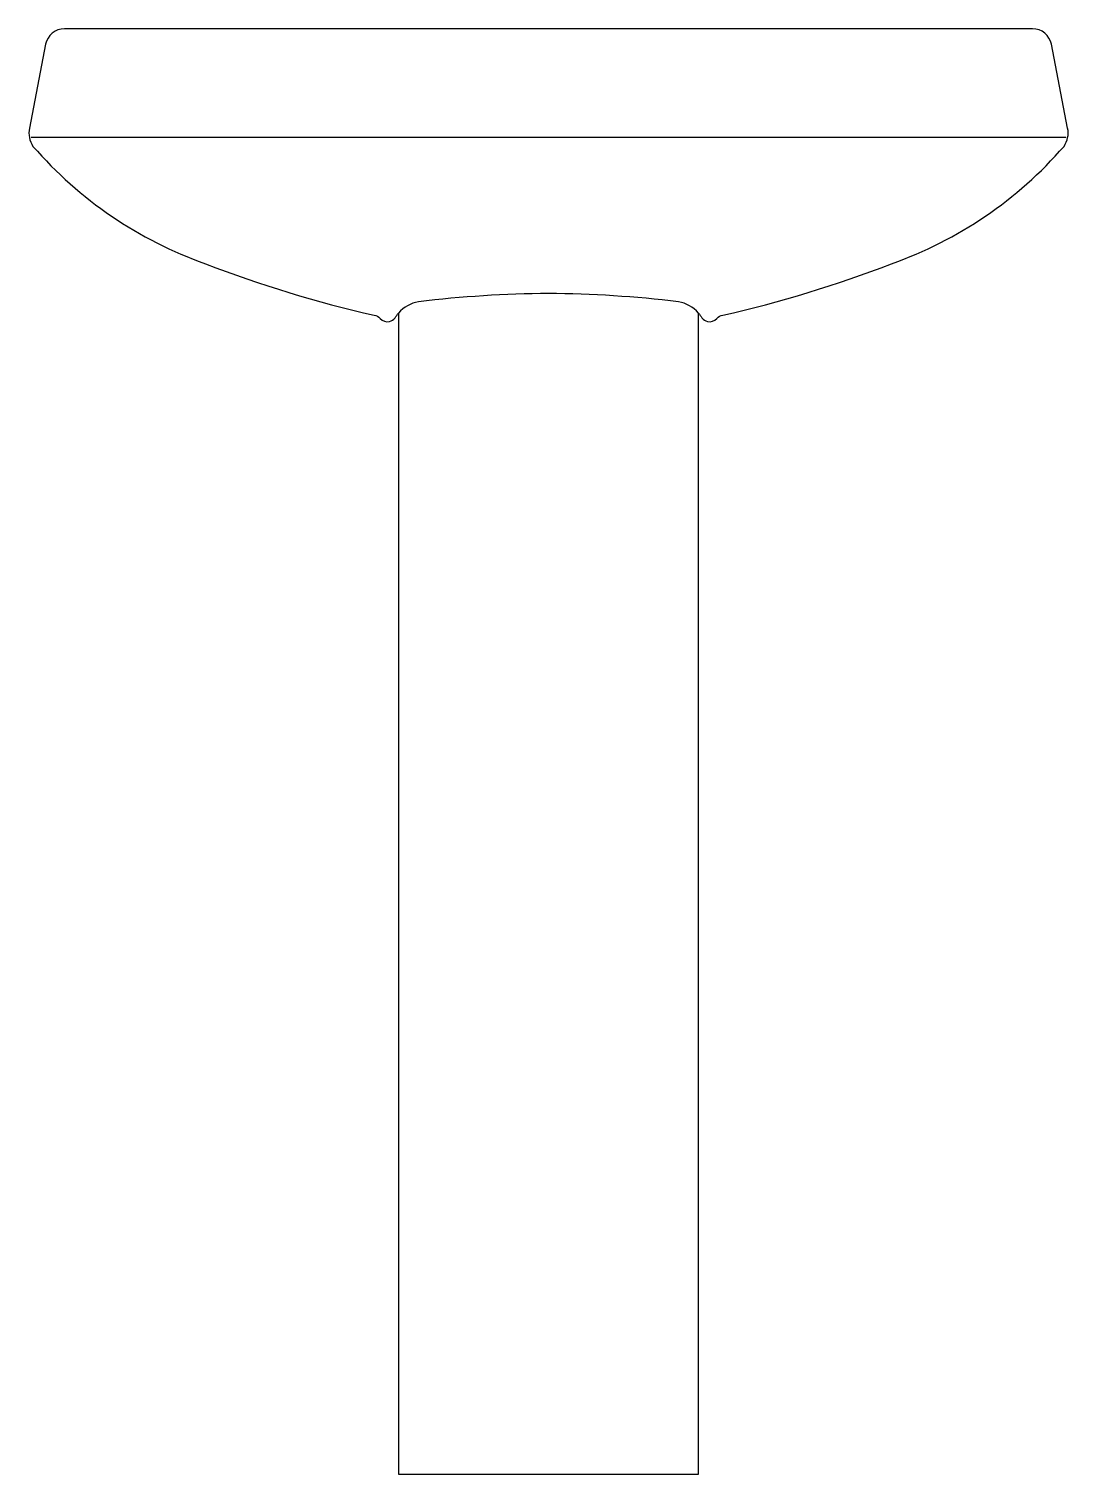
# Model space of a CAD drawing. Header units: millimetres. Extents: x -2935.046 to -2934.47, y 2957.749 to 2958.549.
import ezdxf

# ---------------------------------------------------------------- set-up
doc = ezdxf.new("R2010")
doc.units = ezdxf.units.MM
doc.header["$LTSCALE"] = 10
doc.layers.add('banheiro_louças', color=2, linetype='Continuous')

msp = doc.modelspace()

# ---------------------------------------------------------------- linework, layer by layer
at = {"layer": 'banheiro_louças'}
msp.add_lwpolyline([(-2934.75807, 2958.54918), (-2935.02607, 2958.54918, 0.363441), (-2935.03657, 2958.54068), (-2935.04557, 2958.49418, 0.200594), (-2935.04357, 2958.48418, 0.128882), (-2934.94807, 2958.41918, 0.036648), (-2934.85457, 2958.39068, -0.199577), (-2934.85132, 2958.38894, 0.298593), (-2934.84609, 2958.3873, 0.142172), (-2934.84307, 2958.38918, -0.043782), (-2934.84107, 2958.39191), (-2934.84107, 2957.74918), (-2934.75807, 2957.74918), (-2934.67507, 2957.74918), (-2934.67507, 2958.39191, -0.043782), (-2934.67307, 2958.38918, 0.142172), (-2934.67006, 2958.3873, 0.298593), (-2934.66483, 2958.38894, -0.199577), (-2934.66157, 2958.39068, 0.036648), (-2934.56807, 2958.41918, 0.128882), (-2934.47257, 2958.48418, 0.200594), (-2934.47057, 2958.49418), (-2934.47957, 2958.54068, 0.363441), (-2934.49007, 2958.54918)], format="xyb", close=True, dxfattribs=at)
msp.add_lwpolyline([(-2935.04457, 2958.48918), (-2934.75807, 2958.48918), (-2934.47157, 2958.48918)], dxfattribs=at)
msp.add_lwpolyline([(-2934.67507, 2958.39191, 0.168088), (-2934.68607, 2958.39818, 0.028004), (-2934.75807, 2958.40268, 0.028004), (-2934.83007, 2958.39818, 0.168088), (-2934.84107, 2958.39191)], format="xyb", dxfattribs=at)

doc.saveas('drawing.dxf')
